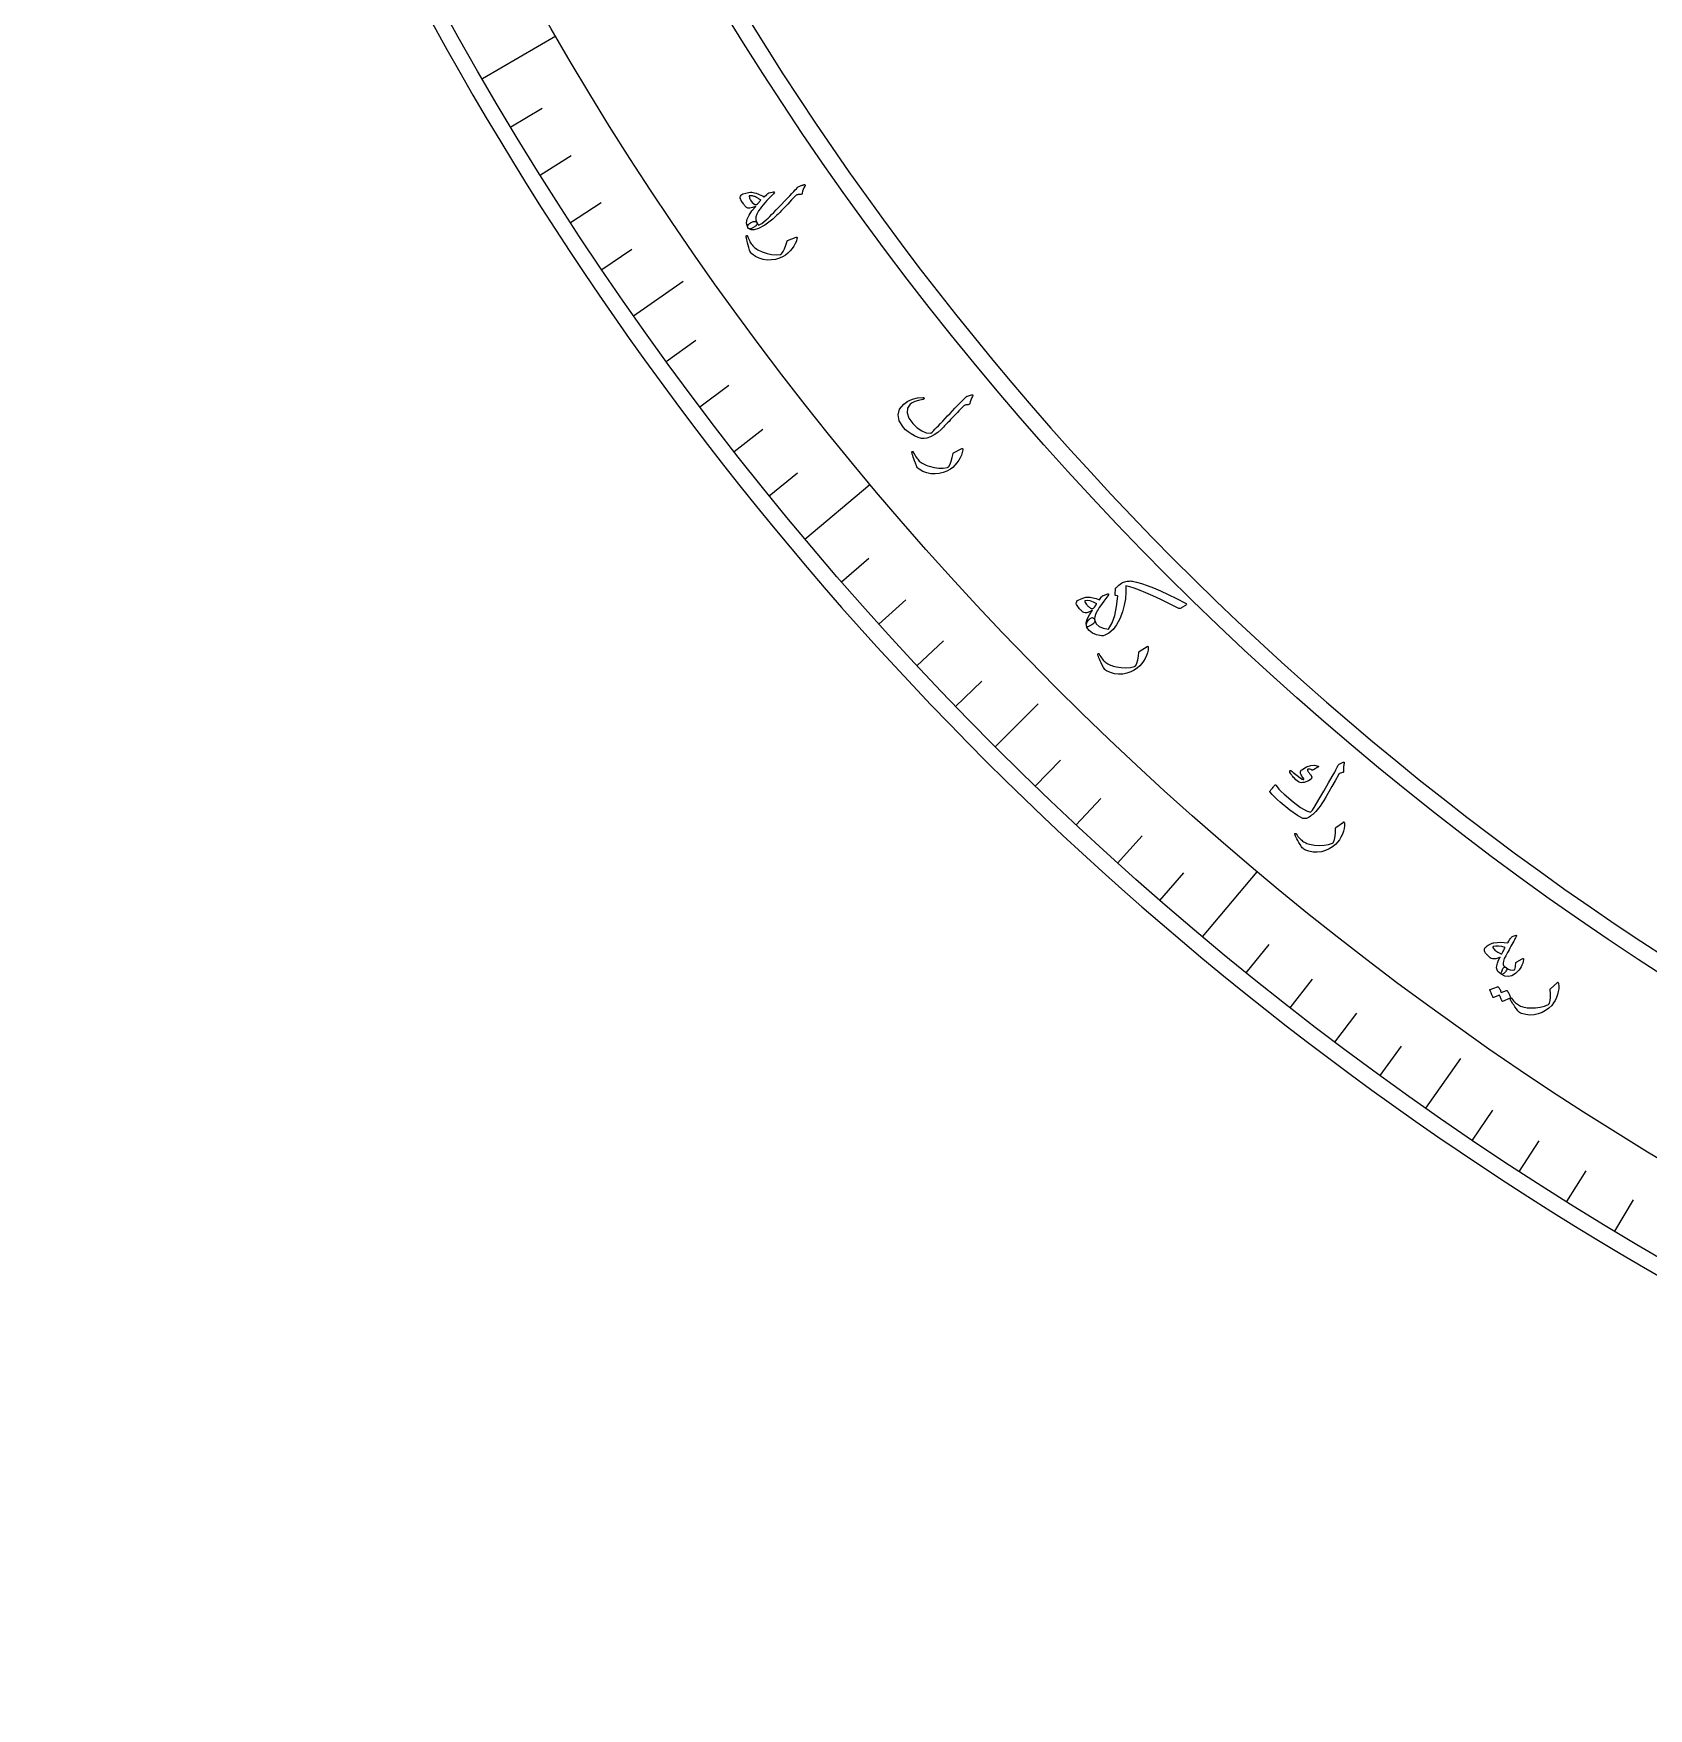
# Model space of a CAD drawing. Header units: millimetres. Extents: x -83 to 83, y -82 to 91.
# Drawn here: x -82.5 to -41.42, y -82.5 to -39.9 of the extents above; entities that cross this region are included whole.
import ezdxf

# ---------------------------------------------------------------- set-up
doc = ezdxf.new("R2010")
doc.units = ezdxf.units.MM
for name, color, linetype in [('CUT_INNER', 6, 'Continuous'), ('CUT_OUTER', 1, 'Continuous'), ('ENGRAVE', 7, 'Continuous'), ('ENGRAVE_FINE', 8, 'Continuous'), ('TEXT', 5, 'Continuous')]:
    doc.layers.add(name, color=color, linetype=linetype)

msp = doc.modelspace()

# ---------------------------------------------------------------- linework, layer by layer
at = {"layer": 'CUT_INNER'}
msp.add_arc((-0.0003, -0.0001), 75.4873, 92.267929, 240.117327, dxfattribs=at)
at = {"layer": 'CUT_OUTER'}
msp.add_arc((0, 0), 82.5, 179.648438, 0, dxfattribs=at)
at = {"layer": 'ENGRAVE'}
for points in [[(-71.0827, -41.0396), (-69.2122, -39.9597)], [(-67.2354, -47.0787), (-65.9716, -46.1938)], [(-62.8764, -52.7595), (-61.2218, -51.3712)], [(-58.0388, -58.0388), (-56.9479, -56.9479)], [(-52.7595, -62.8764), (-51.3712, -61.2218)], [(-47.0787, -67.2354), (-46.1938, -65.9716)]]:
    msp.add_lwpolyline(points, dxfattribs=at)
for radius in [82.0793, 79.9194, 75.9082]:
    msp.add_circle((0, 0), radius, dxfattribs=at)
at = {"layer": 'ENGRAVE_FINE'}
for points in [[(-70.3556, -42.2739), (-69.5622, -41.7972)], [(-69.6072, -43.4954), (-68.8222, -43.0049)], [(-68.8375, -44.7036), (-68.0611, -44.1994)], [(-68.0468, -45.8981), (-67.2794, -45.3805)], [(-66.4035, -48.245), (-65.6546, -47.7009)], [(-65.5514, -49.3965), (-64.8121, -48.8395)], [(-64.6793, -50.533), (-63.9499, -49.9631)], [(-63.7876, -51.6541), (-63.0682, -51.0716)], [(-61.946, -53.8488), (-61.2474, -53.2416)], [(-60.9968, -54.9217), (-60.3089, -54.3024)], [(-60.029, -55.9779), (-59.352, -55.3466)], [(-59.0429, -57.017), (-58.377, -56.374)], [(-57.017, -59.0429), (-56.374, -58.377)], [(-55.9779, -60.029), (-55.3466, -59.352)], [(-54.9217, -60.9968), (-54.3024, -60.3089)], [(-53.8488, -61.946), (-53.2416, -61.2474)], [(-51.6541, -63.7876), (-51.0716, -63.0682)], [(-50.533, -64.6793), (-49.9631, -63.9499)], [(-49.3965, -65.5514), (-48.8395, -64.8121)], [(-48.245, -66.4035), (-47.7009, -65.6546)], [(-45.8981, -68.0468), (-45.3805, -67.2794)], [(-44.7036, -68.8375), (-44.1994, -68.0611)], [(-43.4954, -69.6072), (-43.0049, -68.8222)], [(-42.2739, -70.3556), (-41.7972, -69.5622)]]:
    msp.add_lwpolyline(points, dxfattribs=at)
at = {"layer": 'TEXT'}
for points in [[(-62.9082, -43.7435), (-62.8967, -43.7405), (-62.8871, -43.7406), (-62.8792, -43.7436), (-62.8731, -43.7495), (-62.8699, -43.7564), (-62.8692, -43.7642), (-62.8712, -43.7726), (-62.8759, -43.7819), (-62.9028, -43.8253), (-62.9229, -43.8688), (-62.9362, -43.9124), (-62.9428, -43.9562), (-62.9477, -43.9725), (-62.9575, -43.9845), (-62.972, -43.9922), (-62.9912, -43.9956), (-63.0021, -43.9962), (-63.0131, -43.9966), (-63.0241, -43.9969), (-63.0352, -43.9971), (-63.0463, -43.9973), (-63.0574, -43.9976), (-63.0683, -43.9981), (-63.0792, -43.9986), (-63.0968, -44.0124), (-63.1419, -44.0569), (-63.2144, -44.1321), (-63.3144, -44.2381), (-63.3692, -44.2965), (-63.4209, -44.351), (-63.4695, -44.4017), (-63.515, -44.4484), (-63.5574, -44.4911), (-63.5967, -44.5295), (-63.6328, -44.5635), (-63.6657, -44.5933), (-63.6973, -44.6205), (-63.7294, -44.6471), (-63.762, -44.6729), (-63.7951, -44.6981), (-63.8289, -44.7226), (-63.8633, -44.7465), (-63.8985, -44.7699), (-63.9344, -44.7928), (-64.0605, -44.8615), (-64.1647, -44.8953), (-64.2473, -44.8943), (-64.308, -44.8585), (-64.3268, -44.833), (-64.3339, -44.8071), (-64.3293, -44.7809), (-64.3131, -44.7543), (-64.2891, -44.7299), (-64.2616, -44.7101), (-64.2306, -44.6948), (-64.196, -44.6842), (-64.1614, -44.6781), (-64.1341, -44.6792), (-64.1141, -44.6876), (-64.1013, -44.7031), (-64.0934, -44.7163), (-64.0862, -44.7282), (-64.0799, -44.7387), (-64.0743, -44.7478), (-64.0692, -44.7555), (-64.0643, -44.7617), (-64.0595, -44.7664), (-64.0549, -44.7696), (-64.0208, -44.7585), (-63.976, -44.7314), (-63.9205, -44.6884), (-63.8544, -44.6295), (-63.8161, -44.593), (-63.7727, -44.5506), (-63.7241, -44.5021), (-63.6705, -44.4475), (-63.6115, -44.3871), (-63.547, -44.3207), (-63.4769, -44.2483), (-63.4012, -44.1701), (-63.3273, -44.0935), (-63.2625, -44.0261), (-63.2068, -43.9678), (-63.1602, -43.9187), (-63.1225, -43.8788), (-63.0939, -43.8483), (-63.0742, -43.8271), (-63.0634, -43.8153), (-63.0484, -43.8013), (-63.0304, -43.789), (-63.0095, -43.7784), (-62.9856, -43.7696), (-62.973, -43.7661), (-62.9612, -43.7627), (-62.9503, -43.7594), (-62.9402, -43.7561), (-62.931, -43.7528), (-62.9225, -43.7497), (-62.915, -43.7465), (-62.9082, -43.7435)], [(-64.0557, -44.409), (-64.1019, -44.4893), (-64.1247, -44.5654), (-64.1241, -44.6373), (-64.1, -44.705), (-64.0941, -44.724), (-64.0965, -44.7442), (-64.1072, -44.7657), (-64.1262, -44.7883), (-64.1375, -44.7987), (-64.1493, -44.8087), (-64.1617, -44.8184), (-64.1746, -44.8278), (-64.1882, -44.8366), (-64.2024, -44.8444), (-64.2174, -44.8513), (-64.2329, -44.8572), (-64.2597, -44.8652), (-64.2814, -44.8683), (-64.2981, -44.8665), (-64.3099, -44.8598), (-64.3321, -44.828), (-64.3477, -44.7934), (-64.3569, -44.756), (-64.3595, -44.7158), (-64.3419, -44.6226), (-64.2971, -44.5213), (-64.2253, -44.412), (-64.1263, -44.2948), (-64.2113, -44.326), (-64.2793, -44.3413), (-64.3302, -44.3405), (-64.3642, -44.3238), (-64.3769, -44.3108), (-64.3898, -44.2967), (-64.4028, -44.2814), (-64.4158, -44.265), (-64.429, -44.2473), (-64.4425, -44.2281), (-64.4563, -44.2076), (-64.4703, -44.1856), (-64.4947, -44.1444), (-64.5114, -44.1112), (-64.5205, -44.0862), (-64.5219, -44.0693), (-64.5153, -44.0355), (-64.5028, -44.0092), (-64.4845, -43.9906), (-64.4603, -43.9795), (-64.3761, -43.9576), (-64.3093, -43.9429), (-64.2598, -43.9355), (-64.2277, -43.9354), (-64.1922, -43.9408), (-64.1555, -43.949), (-64.1177, -43.9598), (-64.0788, -43.9732), (-64.0386, -43.9894), (-63.9973, -44.0082), (-63.9549, -44.0297), (-63.9113, -44.0538), (-63.8431, -43.9901), (-63.8346, -43.9829), (-63.8267, -43.9763), (-63.8194, -43.9704), (-63.8128, -43.965), (-63.8066, -43.9605), (-63.8008, -43.9571), (-63.7952, -43.9547), (-63.7899, -43.9534), (-63.6746, -43.9297), (-63.6574, -43.9292), (-63.6524, -43.9374), (-63.6596, -43.9544), (-63.679, -43.9802), (-63.7367, -44.0362), (-63.7913, -44.0916), (-63.8427, -44.1465), (-63.8911, -44.2009), (-63.9364, -44.2545), (-63.979, -44.307), (-64.0187, -44.3585), (-64.0557, -44.409)], [(-63.997, -44.1409), (-64.0104, -44.1302), (-64.0245, -44.1193), (-64.0395, -44.1082), (-64.0553, -44.097), (-64.0721, -44.086), (-64.0903, -44.0756), (-64.1098, -44.0658), (-64.1307, -44.0565), (-64.1514, -44.0476), (-64.1721, -44.0401), (-64.1929, -44.034), (-64.2137, -44.0294), (-64.2345, -44.0263), (-64.2552, -44.0249), (-64.2758, -44.0252), (-64.2963, -44.0272), (-64.2861, -44.0842), (-64.259, -44.1397), (-64.215, -44.1938), (-64.154, -44.2465), (-64.1401, -44.2516), (-64.1237, -44.2508), (-64.1047, -44.244), (-64.0832, -44.2313)], [(-63.0973, -45.0772), (-63.0931, -45.0759), (-63.0895, -45.0752), (-63.0864, -45.0753), (-63.0839, -45.0761), (-63.0796, -45.0811), (-63.0774, -45.0892), (-63.0771, -45.1005), (-63.0788, -45.115), (-63.0951, -45.1782), (-63.1209, -45.2414), (-63.1565, -45.3045), (-63.2016, -45.3674), (-63.2546, -45.4292), (-63.3109, -45.4843), (-63.3707, -45.5326), (-63.4339, -45.5741), (-63.5267, -45.6154), (-63.6241, -45.6435), (-63.726, -45.6582), (-63.8324, -45.6597), (-63.9392, -45.6465), (-64.0401, -45.616), (-64.1351, -45.5683), (-64.2241, -45.5034), (-64.2451, -45.4839), (-64.2626, -45.4619), (-64.2766, -45.4375), (-64.287, -45.4105), (-64.306, -45.3449), (-64.3227, -45.2853), (-64.3369, -45.2318), (-64.3489, -45.1843), (-64.3584, -45.143), (-64.3655, -45.108), (-64.37, -45.0792), (-64.3721, -45.0568), (-64.3716, -45.0514), (-64.3704, -45.0471), (-64.3686, -45.0436), (-64.3661, -45.0412), (-64.3622, -45.039), (-64.358, -45.0377), (-64.3536, -45.0372), (-64.3489, -45.0376), (-64.3444, -45.0393), (-64.3406, -45.0425), (-64.3374, -45.0472), (-64.335, -45.0535), (-64.3207, -45.0923), (-64.306, -45.1285), (-64.2906, -45.1623), (-64.2748, -45.1935), (-64.2582, -45.2225), (-64.2407, -45.2494), (-64.2224, -45.2743), (-64.2032, -45.2971), (-64.1823, -45.3186), (-64.1587, -45.3396), (-64.1326, -45.3599), (-64.1039, -45.3796), (-64.0725, -45.3987), (-64.0382, -45.417), (-64.0011, -45.4345), (-63.9612, -45.4512), (-63.8415, -45.4926), (-63.7252, -45.518), (-63.6125, -45.5275), (-63.5032, -45.5211), (-63.4949, -45.5198), (-63.4867, -45.5164), (-63.4785, -45.5109), (-63.4705, -45.5033), (-63.432, -45.4458), (-63.3957, -45.3729), (-63.3616, -45.2845), (-63.3295, -45.1808), (-63.3268, -45.1752), (-63.3238, -45.171), (-63.3206, -45.168), (-63.3172, -45.1663)], [(-58.6364, -49.0892), (-58.6284, -49.0877), (-58.6213, -49.0884), (-58.6149, -49.0912), (-58.6094, -49.0962), (-58.6057, -49.1027), (-58.6047, -49.11), (-58.6064, -49.1181), (-58.6108, -49.127), (-58.6377, -49.1772), (-58.6583, -49.2238), (-58.6723, -49.267), (-58.6799, -49.3066), (-58.6837, -49.3196), (-58.6922, -49.3296), (-58.7056, -49.3365), (-58.7238, -49.3405), (-58.7334, -49.3413), (-58.7427, -49.3422), (-58.7515, -49.3431), (-58.7599, -49.3441), (-58.7678, -49.345), (-58.7751, -49.3457), (-58.7818, -49.3463), (-58.7878, -49.3467), (-58.7985, -49.3479), (-58.8095, -49.3515), (-58.8206, -49.3575), (-58.832, -49.3659), (-58.8608, -49.3936), (-58.8918, -49.4243), (-58.925, -49.4579), (-58.9605, -49.4946), (-58.9982, -49.5341), (-59.0383, -49.5763), (-59.0808, -49.6214), (-59.1257, -49.6692), (-59.1698, -49.7176), (-59.2117, -49.7628), (-59.2511, -49.8047), (-59.2883, -49.8433), (-59.3231, -49.8788), (-59.3556, -49.9115), (-59.3858, -49.9414), (-59.4138, -49.9683), (-59.4995, -50.0444), (-59.5887, -50.1072), (-59.6812, -50.1564), (-59.7771, -50.1922), (-59.8421, -50.203), (-59.9154, -50.197), (-59.9972, -50.1741), (-60.0874, -50.1343), (-60.1765, -50.0839), (-60.2537, -50.031), (-60.3189, -49.9756), (-60.3721, -49.9179), (-60.4764, -49.7493), (-60.5087, -49.594), (-60.4693, -49.4523), (-60.3583, -49.3242), (-60.2556, -49.2533), (-60.1406, -49.2014), (-60.0135, -49.1684), (-59.8742, -49.1542), (-59.8653, -49.1545), (-59.8581, -49.1566), (-59.8528, -49.1606), (-59.8493, -49.1664), (-59.8468, -49.1737), (-59.8461, -49.1802), (-59.8472, -49.186), (-59.8501, -49.1909), (-59.8553, -49.197), (-59.8614, -49.2017), (-59.8683, -49.2048), (-59.8762, -49.2064), (-59.9893, -49.231), (-60.0804, -49.2586), (-60.1492, -49.2891), (-60.1957, -49.3226), (-60.2666, -49.4305), (-60.2802, -49.5497), (-60.2363, -49.6799), (-60.1349, -49.8209), (-60.0221, -49.9304), (-59.9071, -50.0073), (-59.79, -50.0518), (-59.671, -50.0639), (-59.6413, -50.0366), (-59.6072, -50.0039), (-59.5688, -49.966), (-59.526, -49.9226), (-59.4788, -49.8738), (-59.4272, -49.8191), (-59.3712, -49.7588), (-59.3107, -49.6927), (-59.2477, -49.6253), (-59.1854, -49.5593), (-59.1239, -49.4947), (-59.063, -49.4315), (-59.0028, -49.3697), (-58.9431, -49.3096), (-58.884, -49.251), (-58.8254, -49.1941), (-58.7711, -49.1368), (-58.764, -49.1313), (-58.7567, -49.127), (-58.7494, -49.1236), (-58.7419, -49.1213)], [(-58.885, -50.4557), (-58.881, -50.4539), (-58.8775, -50.453), (-58.8744, -50.4528), (-58.8718, -50.4534), (-58.8671, -50.4579), (-58.8642, -50.4658), (-58.8629, -50.4771), (-58.8633, -50.4916), (-58.8739, -50.5561), (-58.8942, -50.6213), (-58.924, -50.6872), (-58.9635, -50.7539), (-59.0107, -50.8201), (-59.062, -50.8799), (-59.1173, -50.9333), (-59.1766, -50.9802), (-59.2654, -51.0295), (-59.3599, -51.0661), (-59.4602, -51.0898), (-59.5661, -51.1006), (-59.6736, -51.0968), (-59.7767, -51.0753), (-59.8756, -51.0362), (-59.97, -50.9793), (-59.9926, -50.9618), (-60.012, -50.9415), (-60.028, -50.9183), (-60.0408, -50.8924), (-60.0655, -50.8287), (-60.0873, -50.7708), (-60.1063, -50.7188), (-60.1224, -50.6725), (-60.1355, -50.6322), (-60.1456, -50.5979), (-60.1527, -50.5697), (-60.1567, -50.5475), (-60.1567, -50.5421), (-60.1559, -50.5377), (-60.1544, -50.5341), (-60.1521, -50.5314), (-60.1484, -50.5289), (-60.1444, -50.5272), (-60.14, -50.5264), (-60.1353, -50.5264), (-60.1306, -50.5277), (-60.1265, -50.5305), (-60.123, -50.5349), (-60.12, -50.541), (-60.1024, -50.5783), (-60.0845, -50.6132), (-60.0663, -50.6454), (-60.0477, -50.6751), (-60.0286, -50.7025), (-60.0089, -50.7278), (-59.9884, -50.751), (-59.9673, -50.772), (-59.9446, -50.7916), (-59.9193, -50.8104), (-59.8915, -50.8284), (-59.8611, -50.8455), (-59.8282, -50.8617), (-59.7924, -50.8769), (-59.7539, -50.8911), (-59.7127, -50.9043), (-59.5898, -50.9349), (-59.4718, -50.95), (-59.3586, -50.9495), (-59.2503, -50.9335), (-59.2421, -50.9315), (-59.2343, -50.9274), (-59.2266, -50.9212), (-59.2193, -50.913), (-59.186, -50.8523), (-59.1563, -50.7765), (-59.1301, -50.6854), (-59.1073, -50.5792), (-59.105, -50.5735), (-59.1024, -50.569), (-59.0995, -50.5657), (-59.0963, -50.5637)], [(-53.1962, -54.3838), (-53.177, -54.3968), (-53.1708, -54.4111), (-53.1778, -54.4266), (-53.1978, -54.4435), (-53.2866, -54.4988), (-53.3102, -54.512), (-53.331, -54.5199), (-53.3489, -54.5225), (-53.3641, -54.5198), (-53.6058, -54.4018), (-53.8264, -54.2964), (-54.026, -54.2038), (-54.2046, -54.1243), (-54.3624, -54.0584), (-54.4993, -54.0067), (-54.6155, -53.9694), (-54.7108, -53.9466), (-54.7107, -54.1109), (-54.7257, -54.2761), (-54.7558, -54.4423), (-54.801, -54.6095), (-54.8687, -54.789), (-54.9484, -54.9386), (-55.0402, -55.0581), (-55.1442, -55.1475), (-55.1987, -55.1798), (-55.2479, -55.202), (-55.2918, -55.2139), (-55.3305, -55.2157), (-55.4593, -55.1909), (-55.5645, -55.1473), (-55.6459, -55.0849), (-55.7034, -55.0037), (-55.7176, -54.9585), (-55.7145, -54.9119), (-55.6943, -54.8639), (-55.6568, -54.8144), (-55.6216, -54.7803), (-55.5899, -54.7606), (-55.5618, -54.7555), (-55.5372, -54.7648), (-55.5292, -54.7737), (-55.5214, -54.7874), (-55.5138, -54.8057), (-55.5065, -54.8288), (-55.4655, -54.9132), (-55.3926, -54.9783), (-55.2876, -55.0237), (-55.1508, -55.0494), (-55.063, -54.8905), (-54.9956, -54.6977), (-54.948, -54.4711), (-54.9201, -54.2109), (-54.921, -54.2052), (-54.924, -54.2011), (-54.9291, -54.1987), (-54.9362, -54.1978), (-54.9687, -54.1945), (-54.9758, -54.1932), (-54.9808, -54.1896), (-54.9838, -54.1835), (-54.9847, -54.1749), (-54.9729, -54.0092), (-54.9679, -54.0007), (-54.9531, -53.985), (-54.9284, -53.9619), (-54.8939, -53.9316), (-54.8562, -53.9005), (-54.8234, -53.8767), (-54.7956, -53.8601), (-54.7727, -53.8509), (-54.7407, -53.8421), (-54.7099, -53.835), (-54.6801, -53.8296), (-54.6516, -53.8259), (-54.6241, -53.8239), (-54.5975, -53.8233), (-54.5718, -53.8243), (-54.5471, -53.8267), (-54.4383, -53.8497), (-54.3125, -53.8863), (-54.1695, -53.9363), (-54.0094, -53.9998), (-53.832, -54.0764), (-53.6374, -54.1661), (-53.4255, -54.2686), (-53.1962, -54.3838)], [(-55.5065, -54.8288), (-55.5083, -54.8596), (-55.5231, -54.8899), (-55.551, -54.9198), (-55.592, -54.9491), (-55.6435, -54.9763), (-55.6817, -54.9888), (-55.7065, -54.9864), (-55.718, -54.9692), (-55.7191, -54.8898), (-55.6935, -54.796), (-55.6411, -54.6878), (-55.562, -54.5653), (-55.6394, -54.6058), (-55.7026, -54.6295), (-55.7516, -54.6364), (-55.7863, -54.6265), (-55.8003, -54.6166), (-55.8146, -54.6051), (-55.8291, -54.5921), (-55.8439, -54.5775), (-55.8592, -54.5617), (-55.8749, -54.545), (-55.8911, -54.5273), (-55.9078, -54.5087), (-55.9356, -54.4743), (-55.9558, -54.4455), (-55.9685, -54.4223), (-55.9737, -54.4047), (-55.9711, -54.3712), (-55.9627, -54.344), (-55.9484, -54.3233), (-55.9283, -54.309), (-55.8474, -54.276), (-55.7822, -54.2524), (-55.7327, -54.2385), (-55.6987, -54.234), (-55.6611, -54.2355), (-55.6232, -54.2388), (-55.5849, -54.2441), (-55.5465, -54.2514), (-55.5074, -54.2606), (-55.4674, -54.2719), (-55.4266, -54.2854), (-55.3849, -54.301), (-55.3287, -54.2298), (-55.317, -54.2152), (-55.3051, -54.2035), (-55.2931, -54.195), (-55.281, -54.1895), (-55.1731, -54.1512), (-55.1569, -54.1494), (-55.1508, -54.1566), (-55.1547, -54.173), (-55.1688, -54.1984), (-55.2225, -54.2701), (-55.2714, -54.3363), (-55.3154, -54.397), (-55.3546, -54.452), (-55.3886, -54.5017), (-55.4172, -54.546), (-55.4403, -54.5849), (-55.4579, -54.6185), (-55.4833, -54.6779), (-55.4999, -54.7328), (-55.5076, -54.7831), (-55.5065, -54.8288)], [(-55.4511, -54.4015), (-55.5403, -54.3579), (-55.6212, -54.3316), (-55.6941, -54.3227), (-55.7587, -54.3311), (-55.7548, -54.3517), (-55.7458, -54.3742), (-55.7317, -54.3985), (-55.7125, -54.4248), (-55.7001, -54.4386), (-55.6871, -54.4521), (-55.6734, -54.4651), (-55.6591, -54.4777), (-55.6441, -54.4897), (-55.6279, -54.5009), (-55.6108, -54.5113), (-55.5926, -54.5209), (-55.5663, -54.5267), (-55.5395, -54.5173), (-55.5122, -54.4929), (-55.4843, -54.4534), (-55.4729, -54.4337), (-55.4635, -54.4185), (-55.4563, -54.4078), (-55.4511, -54.4015)], [(-54.1697, -55.4875), (-54.1658, -55.4855), (-54.1624, -55.4842), (-54.1593, -55.4837), (-54.1567, -55.4841), (-54.1516, -55.4882), (-54.148, -55.4958), (-54.1457, -55.5069), (-54.1449, -55.5214), (-54.1497, -55.5866), (-54.1641, -55.6533), (-54.1879, -55.7217), (-54.2213, -55.7916), (-54.2625, -55.8617), (-54.3083, -55.9259), (-54.3586, -55.9839), (-54.4135, -56.0359), (-54.4976, -56.0929), (-54.5885, -56.1377), (-54.6862, -56.1702), (-54.7907, -56.1904), (-54.8981, -56.1962), (-55.0028, -56.184), (-55.1047, -56.1538), (-55.2038, -56.1055), (-55.2279, -56.0901), (-55.249, -56.0715), (-55.2671, -56.0499), (-55.2821, -56.0252), (-55.3124, -55.964), (-55.3392, -55.9083), (-55.3627, -55.8581), (-55.3829, -55.8135), (-55.3995, -55.7745), (-55.4126, -55.7412), (-55.4222, -55.7137), (-55.4282, -55.692), (-55.4286, -55.6866), (-55.4283, -55.6821), (-55.4271, -55.6784), (-55.425, -55.6756), (-55.4216, -55.6727), (-55.4177, -55.6707), (-55.4134, -55.6695), (-55.4087, -55.6691), (-55.404, -55.6699), (-55.3996, -55.6724), (-55.3957, -55.6765), (-55.3922, -55.6822), (-55.3714, -55.7179), (-55.3504, -55.751), (-55.3294, -55.7815), (-55.3083, -55.8094), (-55.2868, -55.835), (-55.2649, -55.8585), (-55.2425, -55.8797), (-55.2196, -55.8988), (-55.1952, -55.9163), (-55.1683, -55.9328), (-55.139, -55.9482), (-55.1073, -55.9626), (-55.073, -55.9758), (-55.0361, -55.9877), (-54.9965, -55.9984), (-54.9542, -56.0079), (-54.8291, -56.0275), (-54.7102, -56.032), (-54.5975, -56.0215), (-54.491, -55.9959), (-54.4831, -55.9932), (-54.4756, -55.9884), (-54.4686, -55.9816), (-54.462, -55.9727), (-54.4342, -55.9094), (-54.4114, -55.8312), (-54.3933, -55.7382), (-54.3801, -55.6304), (-54.3783, -55.6244), (-54.3761, -55.6197), (-54.3735, -55.6162), (-54.3705, -55.6139)], [(-49.1614, -58.4613), (-49.1676, -58.4885), (-49.1724, -58.515), (-49.176, -58.5409), (-49.1784, -58.5661), (-49.1793, -58.5909), (-49.1788, -58.6151), (-49.1767, -58.639), (-49.1732, -58.6624), (-49.1736, -58.6735), (-49.1784, -58.6828), (-49.1877, -58.6903), (-49.2013, -58.696), (-49.2772, -58.7227), (-49.285, -58.7259), (-49.2913, -58.7289), (-49.2959, -58.7318), (-49.299, -58.7345), (-49.3905, -58.9019), (-49.4741, -59.0525), (-49.5497, -59.1862), (-49.6174, -59.3031), (-49.6772, -59.4028), (-49.7292, -59.4851), (-49.7735, -59.5501), (-49.8099, -59.5978), (-49.8824, -59.6845), (-49.9069, -59.7107), (-49.9329, -59.7359), (-49.9603, -59.7601), (-49.9891, -59.7833), (-50.0194, -59.8054), (-50.0514, -59.8263), (-50.0851, -59.846), (-50.1204, -59.8645), (-50.209, -59.8615), (-50.3507, -59.7909), (-50.5451, -59.6521), (-50.7917, -59.4448), (-50.8659, -59.3767), (-50.9328, -59.3117), (-50.9924, -59.2498), (-51.0447, -59.1911), (-51.0481, -59.1841), (-51.049, -59.1774), (-51.0475, -59.171), (-51.0434, -59.1647), (-51.022, -59.1366), (-51.0022, -59.1112), (-50.9842, -59.0884), (-50.9679, -59.0684), (-50.9532, -59.0508), (-50.9399, -59.0354), (-50.9279, -59.0223), (-50.9173, -59.0115), (-50.911, -59.0057), (-50.9056, -59.0041), (-50.9011, -59.0066), (-50.8975, -59.0133), (-50.8672, -59.061), (-50.8222, -59.1155), (-50.7625, -59.1769), (-50.688, -59.245), (-50.4584, -59.4405), (-50.2692, -59.5819), (-50.1207, -59.6698), (-50.0134, -59.7043), (-49.9684, -59.6504), (-49.8974, -59.5434), (-49.8002, -59.3834), (-49.6768, -59.1705), (-49.5546, -58.9562), (-49.4625, -58.7937), (-49.4008, -58.683), (-49.3695, -58.624), (-49.3613, -58.6075), (-49.3537, -58.592), (-49.3466, -58.5776), (-49.34, -58.5643), (-49.3341, -58.5522), (-49.3288, -58.5413), (-49.3243, -58.5318), (-49.3205, -58.5235), (-49.3112, -58.5063), (-49.2998, -58.4919), (-49.2864, -58.4804), (-49.2709, -58.4717), (-49.1815, -58.4324), (-49.175, -58.4302), (-49.1695, -58.4296), (-49.1652, -58.4308), (-49.1619, -58.4338), (-49.1597, -58.4396), (-49.1589, -58.4461), (-49.1595, -58.4533), (-49.1614, -58.4613)], [(-49.8203, -58.5326), (-49.8174, -58.5358), (-49.8157, -58.5395), (-49.8152, -58.5437), (-49.8158, -58.5485), (-49.8175, -58.5518), (-49.8198, -58.5549), (-49.8228, -58.5579), (-49.8263, -58.5608), (-49.9421, -58.6228), (-49.9546, -58.6284), (-49.9654, -58.6317), (-49.9746, -58.6326), (-49.9822, -58.6311), (-50.0094, -58.6187), (-50.035, -58.6111), (-50.059, -58.6082), (-50.0815, -58.61), (-50.0893, -58.6143), (-50.0918, -58.6239), (-50.0891, -58.6388), (-50.0811, -58.6589), (-50.0743, -58.6706), (-50.0669, -58.6824), (-50.059, -58.6942), (-50.0507, -58.7061), (-50.0416, -58.7181), (-50.0319, -58.7304), (-50.0214, -58.7429), (-50.0102, -58.7557), (-49.9817, -58.8119), (-50, -58.8621), (-50.0649, -58.9063), (-50.1767, -58.9443), (-50.2153, -58.951), (-50.2491, -58.9531), (-50.2782, -58.9504), (-50.3026, -58.9431), (-50.3255, -58.9305), (-50.3538, -58.9092), (-50.3874, -58.8791), (-50.4264, -58.8402), (-50.4459, -58.8199), (-50.4637, -58.7999), (-50.4799, -58.7801), (-50.4944, -58.7606), (-50.5075, -58.7417), (-50.5195, -58.7238), (-50.5305, -58.7067), (-50.5403, -58.6907), (-50.5447, -58.6787), (-50.546, -58.6682), (-50.5444, -58.6591), (-50.5399, -58.6514), (-50.5329, -58.6455), (-50.5254, -58.6434), (-50.5174, -58.6451), (-50.5089, -58.6507), (-50.4833, -58.6699), (-50.4545, -58.6922), (-50.4227, -58.7175), (-50.3877, -58.7457), (-50.3225, -58.7984), (-50.2695, -58.8371), (-50.2287, -58.8619), (-50.2002, -58.8727), (-50.1956, -58.873), (-50.1917, -58.8716), (-50.1886, -58.8684), (-50.1863, -58.8634), (-50.1856, -58.8596), (-50.1865, -58.8548), (-50.1889, -58.8492), (-50.1927, -58.8427), (-50.2329, -58.7872), (-50.2488, -58.763), (-50.2601, -58.7396), (-50.2669, -58.7171), (-50.2691, -58.6955), (-50.2678, -58.6734), (-50.2619, -58.6545), (-50.2516, -58.6387), (-50.2367, -58.626), (-50.1202, -58.5541), (-50.012, -58.5146), (-49.912, -58.5074), (-49.8203, -58.5326)], [(-49.1809, -59.9538), (-49.1772, -59.9514), (-49.1739, -59.9499), (-49.1709, -59.9492), (-49.1682, -59.9493), (-49.1629, -59.953), (-49.1586, -59.9602), (-49.1554, -59.971), (-49.1532, -59.9855), (-49.1524, -60.0508), (-49.161, -60.1185), (-49.1789, -60.1887), (-49.2061, -60.2612), (-49.2411, -60.3346), (-49.2811, -60.4025), (-49.3263, -60.4647), (-49.3765, -60.5212), (-49.4554, -60.5853), (-49.542, -60.6377), (-49.6366, -60.6785), (-49.739, -60.7076), (-49.8455, -60.7227), (-49.9508, -60.7196), (-50.055, -60.6982), (-50.1579, -60.6587), (-50.1832, -60.6454), (-50.2058, -60.6288), (-50.2257, -60.6088), (-50.2427, -60.5854), (-50.2782, -60.5271), (-50.3098, -60.4739), (-50.3375, -60.4259), (-50.3614, -60.3832), (-50.3814, -60.3458), (-50.3973, -60.3138), (-50.4092, -60.2872), (-50.4171, -60.2661), (-50.418, -60.2608), (-50.418, -60.2563), (-50.4171, -60.2525), (-50.4153, -60.2495), (-50.4121, -60.2463), (-50.4084, -60.244), (-50.4043, -60.2424), (-50.3996, -60.2416), (-50.3948, -60.242), (-50.3903, -60.2441), (-50.386, -60.2478), (-50.382, -60.2533), (-50.3582, -60.287), (-50.3345, -60.3181), (-50.3109, -60.3467), (-50.2875, -60.3728), (-50.2639, -60.3964), (-50.24, -60.4178), (-50.2159, -60.4371), (-50.1914, -60.4541), (-50.1656, -60.4695), (-50.1374, -60.4836), (-50.1069, -60.4964), (-50.074, -60.508), (-50.0387, -60.5182), (-50.0009, -60.5269), (-49.9605, -60.5342), (-49.9176, -60.5399), (-49.7913, -60.5487), (-49.6724, -60.5429), (-49.561, -60.5227), (-49.4572, -60.4881), (-49.4495, -60.4846), (-49.4425, -60.4792), (-49.436, -60.4718), (-49.4302, -60.4624), (-49.4081, -60.3969), (-49.392, -60.317), (-49.3821, -60.2228), (-49.3782, -60.1143), (-49.3769, -60.1082), (-49.3752, -60.1033), (-49.3729, -60.0996), (-49.37, -60.0971)], [(-44.8067, -62.8368), (-44.7874, -62.8329), (-44.7778, -62.8376), (-44.7778, -62.851), (-44.7876, -62.8731), (-44.7946, -62.8856), (-44.8041, -62.9031), (-44.816, -62.9256), (-44.8305, -62.953), (-44.8476, -62.9856), (-44.8679, -63.0234), (-44.8912, -63.0665), (-44.9175, -63.1148), (-44.9433, -63.1624), (-44.9664, -63.205), (-44.9869, -63.2425), (-45.0046, -63.2751), (-45.0197, -63.3026), (-45.0318, -63.3248), (-45.0412, -63.3418), (-45.0477, -63.3535), (-45.0868, -63.4289), (-45.1107, -63.492), (-45.1195, -63.5429), (-45.1133, -63.5815), (-45.1037, -63.6015), (-45.0887, -63.6208), (-45.0682, -63.6394), (-45.0422, -63.6573), (-45.0287, -63.6705), (-45.0223, -63.6862), (-45.0229, -63.7043), (-45.0305, -63.7249), (-45.0436, -63.7469), (-45.0592, -63.7675), (-45.0773, -63.7866), (-45.098, -63.8043), (-45.1179, -63.8178), (-45.1353, -63.826), (-45.15, -63.829), (-45.1621, -63.8268), (-45.2114, -63.7912), (-45.2477, -63.752), (-45.2712, -63.7091), (-45.2818, -63.6627), (-45.2791, -63.6074), (-45.2636, -63.5433), (-45.2352, -63.4701), (-45.1941, -63.388), (-45.2528, -63.414), (-45.305, -63.4301), (-45.3509, -63.4361), (-45.3904, -63.4321), (-45.4172, -63.4216), (-45.4455, -63.4047), (-45.4753, -63.3814), (-45.5065, -63.3517), (-45.5371, -63.3173), (-45.5609, -63.2856), (-45.5777, -63.2568), (-45.5876, -63.2308), (-45.5918, -63.2045), (-45.5904, -63.1812), (-45.5832, -63.1609), (-45.5704, -63.1437), (-45.5504, -63.125), (-45.5256, -63.1063), (-45.4961, -63.0873), (-45.4619, -63.0683), (-45.4261, -63.0502), (-45.3964, -63.0365), (-45.3728, -63.0274), (-45.3553, -63.0228), (-45.2701, -63.0137), (-45.1822, -63.0108), (-45.0918, -63.0138), (-44.9987, -63.0229), (-44.9754, -62.9851), (-44.955, -62.9528), (-44.9373, -62.9259), (-44.9225, -62.9044), (-44.9087, -62.8873), (-44.8942, -62.8736), (-44.8789, -62.8632), (-44.8628, -62.8563)], [(-45.0674, -63.1468), (-45.152, -63.1217), (-45.2301, -63.1092), (-45.3019, -63.1093), (-45.3672, -63.1222), (-45.3735, -63.1259), (-45.377, -63.1309), (-45.3775, -63.1373), (-45.3751, -63.145), (-45.3615, -63.1674), (-45.3449, -63.1891), (-45.3252, -63.2098), (-45.3024, -63.2298), (-45.2765, -63.2489), (-45.2476, -63.2673), (-45.2156, -63.2847), (-45.1805, -63.3014), (-45.1746, -63.3033), (-45.1676, -63.3042), (-45.1596, -63.3041), (-45.1505, -63.303), (-45.1406, -63.2868), (-45.1306, -63.2697), (-45.1204, -63.2516), (-45.1101, -63.2325), (-45.0997, -63.2125), (-45.0891, -63.1916), (-45.0783, -63.1697), (-45.0674, -63.1468)], [(-44.7679, -63.5091), (-44.6328, -63.4293), (-44.616, -63.4219), (-44.6046, -63.4231), (-44.5984, -63.4329), (-44.5976, -63.4513), (-44.6057, -63.4989), (-44.6187, -63.5454), (-44.6365, -63.5908), (-44.6591, -63.635), (-44.6869, -63.6784), (-44.7201, -63.7209), (-44.7587, -63.7626), (-44.8027, -63.8035), (-44.891, -63.8624), (-44.9803, -63.8859), (-45.0707, -63.874), (-45.1621, -63.8268), (-45.1675, -63.814), (-45.1646, -63.789), (-45.1534, -63.7519), (-45.1339, -63.7026), (-45.1209, -63.678), (-45.1072, -63.66), (-45.0928, -63.6484), (-45.0777, -63.6434), (-45.0688, -63.6437), (-45.0599, -63.6462), (-45.051, -63.6507), (-45.0422, -63.6573), (-44.9887, -63.6926), (-44.9357, -63.7141), (-44.8833, -63.7218), (-44.8314, -63.7156), (-44.8284, -63.7144), (-44.8259, -63.7117), (-44.8238, -63.7077), (-44.8221, -63.7024), (-44.8108, -63.6705), (-44.8027, -63.6356), (-44.7978, -63.5978), (-44.7961, -63.5571), (-44.7945, -63.5423), (-44.7893, -63.5294), (-44.7804, -63.5183), (-44.7679, -63.5091)], [(-45.0292, -64.2393), (-45.0251, -64.2386), (-45.0208, -64.2395), (-45.0162, -64.2421), (-45.0113, -64.2462), (-44.9974, -64.2663), (-44.9846, -64.2867), (-44.9729, -64.3074), (-44.9622, -64.3284), (-44.9526, -64.3499), (-44.9441, -64.3721), (-44.9365, -64.3949), (-44.9299, -64.4185), (-44.9297, -64.4245), (-44.9312, -64.4295), (-44.9347, -64.4337), (-44.9399, -64.4369), (-45.1321, -64.5165), (-45.136, -64.5166), (-45.1397, -64.514), (-45.1433, -64.5087), (-45.1467, -64.5006), (-45.1485, -64.4942), (-45.1519, -64.4847), (-45.1571, -64.472), (-45.164, -64.4561), (-45.1727, -64.437), (-45.1831, -64.4142), (-45.1953, -64.3879), (-45.2093, -64.3581), (-45.3603, -64.4184), (-45.366, -64.4195), (-45.3709, -64.4173), (-45.3749, -64.4118), (-45.378, -64.4031), (-45.3808, -64.3955), (-45.3852, -64.3839), (-45.3915, -64.3682), (-45.3995, -64.3484), (-45.4096, -64.3243), (-45.4218, -64.2959), (-45.4363, -64.2631), (-45.4531, -64.2258), (-45.454, -64.2209), (-45.4534, -64.2171), (-45.451, -64.2145), (-45.447, -64.2131), (-45.2565, -64.1415), (-45.2524, -64.1409), (-45.2481, -64.1418), (-45.2435, -64.1443), (-45.2386, -64.1485), (-45.2262, -64.1649), (-45.215, -64.1817), (-45.2047, -64.1991), (-45.1956, -64.2169), (-45.1874, -64.2351), (-45.18, -64.2536), (-45.1736, -64.2723), (-45.1681, -64.2912)], [(-43.7361, -64.0342), (-43.7327, -64.0314), (-43.7295, -64.0296), (-43.7266, -64.0286), (-43.7239, -64.0285), (-43.7182, -64.0317), (-43.7133, -64.0385), (-43.7092, -64.0491), (-43.7058, -64.0632), (-43.6993, -64.1282), (-43.7019, -64.1965), (-43.7135, -64.2679), (-43.7343, -64.3425), (-43.7627, -64.4188), (-43.7966, -64.4899), (-43.8362, -64.5558), (-43.8812, -64.6165), (-43.9542, -64.6872), (-44.0359, -64.7471), (-44.1265, -64.796), (-44.226, -64.834), (-44.3308, -64.8583), (-44.436, -64.8644), (-44.5416, -64.8523), (-44.6475, -64.822), (-44.674, -64.8109), (-44.6979, -64.7963), (-44.7195, -64.7782), (-44.7385, -64.7564), (-44.779, -64.7014), (-44.8151, -64.6512), (-44.8469, -64.6058), (-44.8745, -64.5654), (-44.8976, -64.5298), (-44.9163, -64.4994), (-44.9305, -64.4739), (-44.9402, -64.4536), (-44.9415, -64.4484), (-44.9419, -64.4439), (-44.9414, -64.44), (-44.9399, -64.4369), (-44.937, -64.4335), (-44.9335, -64.4308), (-44.9295, -64.4288), (-44.9249, -64.4276), (-44.9201, -64.4276), (-44.9154, -64.4293), (-44.9109, -64.4327), (-44.9064, -64.4377), (-44.8797, -64.4692), (-44.8534, -64.4982), (-44.8274, -64.5246), (-44.8017, -64.5485), (-44.7762, -64.57), (-44.7505, -64.5892), (-44.7248, -64.6063), (-44.6989, -64.6211), (-44.6718, -64.6341), (-44.6425, -64.6457), (-44.611, -64.6558), (-44.5772, -64.6645), (-44.5412, -64.6715), (-44.5027, -64.6769), (-44.4619, -64.6806), (-44.4186, -64.6826), (-44.292, -64.6802), (-44.1741, -64.6641), (-44.0649, -64.6342), (-43.9645, -64.5906), (-43.9572, -64.5865), (-43.9506, -64.5805), (-43.9449, -64.5725), (-43.9399, -64.5626), (-43.9236, -64.4954), (-43.9146, -64.4145), (-43.913, -64.3197), (-43.9186, -64.2113), (-43.9179, -64.2051), (-43.9165, -64.2001), (-43.9146, -64.1962), (-43.912, -64.1934)]]:
    msp.add_lwpolyline(points, close=True, dxfattribs=at)

doc.saveas('drawing.dxf')
